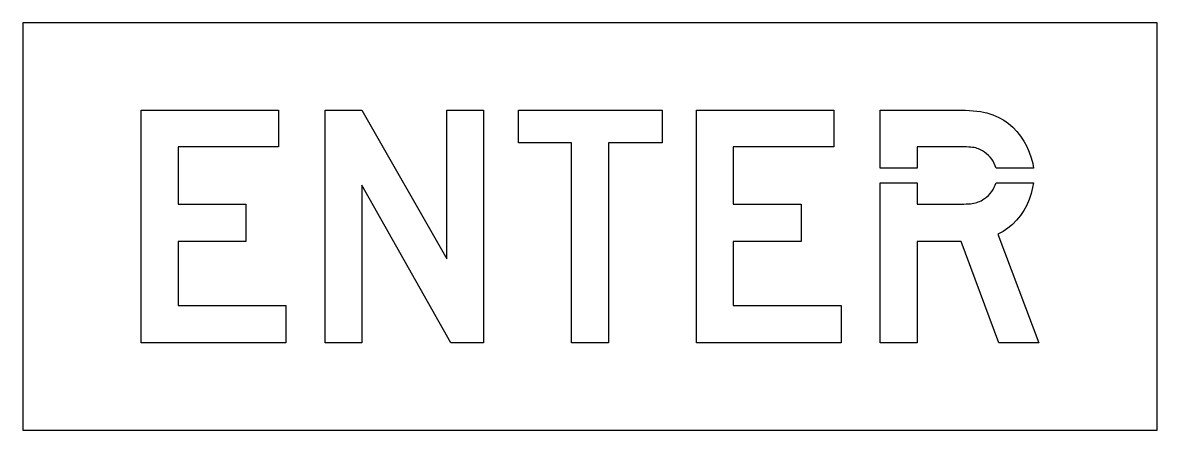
# Model space of a CAD drawing. Extents: x 0 to 39, y 0 to 14.
import ezdxf

# ---------------------------------------------------------------- set-up
doc = ezdxf.new("R2010")
doc.units = 0
doc.layers.add('CUT', color=7, linetype='Continuous')
doc.layers.add('OUTSIDE', color=1, linetype='Continuous')

msp = doc.modelspace()

# ---------------------------------------------------------------- linework, layer by layer
at = {"layer": 'CUT'}
for points in [[(8.7912, 9.7368), (5.3384, 9.7368), (5.3384, 7.772), (7.668, 7.772), (7.668, 6.4808), (5.3384, 6.4808), (5.3384, 4.2912), (9.044, 4.2912), (9.044, 3), (4.0752, 3), (4.0752, 11), (8.7912, 11)], [(10.3912, 3), (10.3912, 11), (11.6544, 11), (14.5736, 5.8912), (14.5736, 11), (15.8368, 11), (15.8368, 3), (14.7136, 3), (11.6544, 8.4176), (11.6544, 3)], [(18.868, 3), (18.868, 9.8768), (17.044, 9.8768), (17.044, 11), (21.984, 11), (21.984, 9.8768), (20.1312, 9.8768), (20.1312, 3)], [(27.8792, 9.7368), (24.4264, 9.7368), (24.4264, 7.772), (26.756, 7.772), (26.756, 6.4808), (24.4264, 6.4808), (24.4264, 4.2912), (28.132, 4.2912), (28.132, 3), (23.1632, 3), (23.1632, 11), (27.8792, 11)], [(33.3096, 9.3104), (33.256, 9.3784), (33.1968, 9.4416), (33.1328, 9.4992), (33.0624, 9.5512), (32.988, 9.5968), (32.94, 9.6232), (32.8952, 9.6456), (32.8504, 9.6656), (32.8048, 9.6824), (32.7576, 9.6968), (32.7072, 9.7088), (32.652, 9.7184), (32.5912, 9.7256), (32.5224, 9.7304), (32.4448, 9.7344), (32.3568, 9.736), (32.2584, 9.7368), (30.7424, 9.7368), (30.7424, 9.0054), (29.4792, 9.0054), (29.4792, 11), (32.1176, 11), (32.268, 10.9984), (32.4112, 10.9952), (32.5464, 10.988), (32.676, 10.9784), (32.7992, 10.9648), (32.9176, 10.9472), (33.0312, 10.9256), (33.1408, 10.9), (33.2464, 10.8696), (33.3496, 10.8344), (33.4504, 10.7936), (33.5496, 10.7472), (33.7208, 10.6528), (33.8824, 10.5392), (34.0344, 10.408), (34.1744, 10.2616), (34.3016, 10.1016), (34.416, 9.9296), (34.5152, 9.748), (34.5992, 9.5584), (34.6664, 9.3616), (34.716, 9.1616), (34.7394, 9.0054), (33.4571, 9.0054), (33.4312, 9.0848), (33.3968, 9.1632), (33.356, 9.2384)], [(29.4792, 8.5034), (30.7424, 8.5034), (30.7424, 7.772), (32.2584, 7.772), (32.3512, 7.7728), (32.4352, 7.7744), (32.5104, 7.7784), (32.5784, 7.7832), (32.64, 7.7904), (32.6968, 7.8), (32.7496, 7.812), (32.7984, 7.8256), (32.8464, 7.8432), (32.8928, 7.8632), (32.94, 7.8856), (32.988, 7.912), (33.0624, 7.9576), (33.1328, 8.0096), (33.1968, 8.0672), (33.256, 8.1304), (33.3096, 8.1984), (33.356, 8.2704), (33.3968, 8.3456), (33.4312, 8.424), (33.4574, 8.5034), (34.7403, 8.5034), (34.7152, 8.336), (34.6664, 8.1304), (34.5984, 7.9312), (34.5136, 7.7384), (34.4128, 7.5544), (34.296, 7.3808), (34.1656, 7.22), (34.0224, 7.0728), (33.8664, 6.9416), (33.6992, 6.828), (33.5216, 6.7336), (34.9248, 3), (33.5496, 3), (32.2584, 6.4808), (30.7424, 6.4808), (30.7424, 3), (29.4792, 3)]]:
    msp.add_lwpolyline(points, close=True, dxfattribs=at)
at = {"layer": 'OUTSIDE'}
msp.add_lwpolyline([(0, 0), (39, 0), (39, 14), (0, 14)], close=True, dxfattribs=at)

doc.saveas('drawing.dxf')
